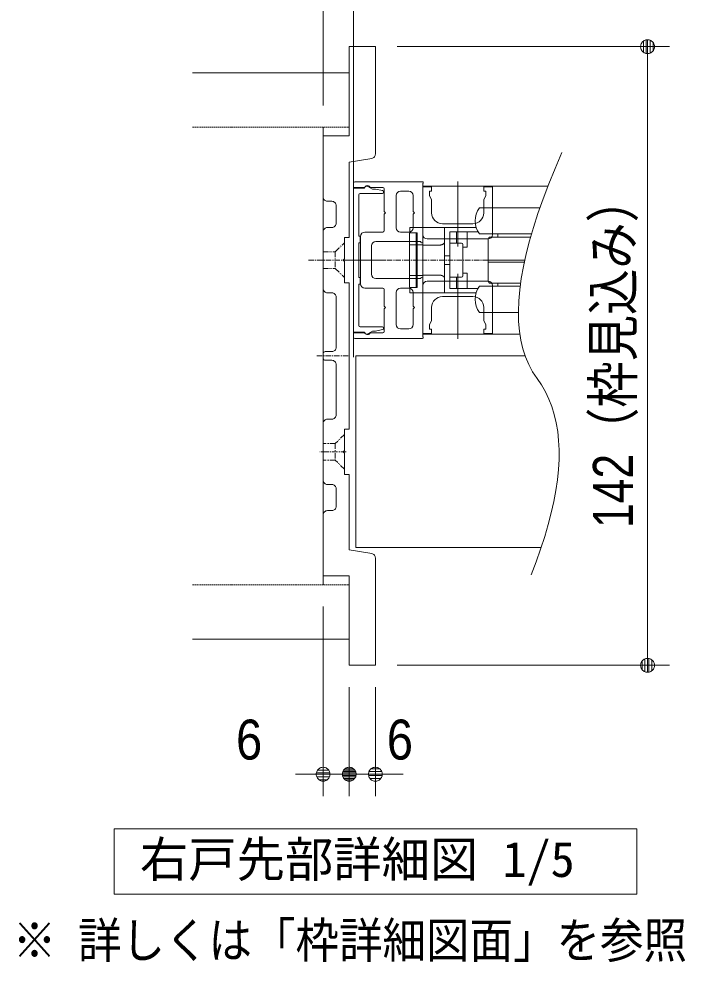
# Model space of a CAD drawing. Units: millimetres, scale not verified. Extents: x -6062 to 6062, y -3045 to 3045.
# Drawn here: x -5252 to -4640, y 962 to 1828 of the extents above; entities that cross this region are included whole.
import ezdxf
from ezdxf.enums import TextEntityAlignment as Align

# ---------------------------------------------------------------- set-up
doc = ezdxf.new("R2010")
doc.units = ezdxf.units.MM
doc.header["$LTSCALE"] = 20
for name, pattern in [('CHAIN1', [8, 5, -1, 1, -1]), ('DASHED1', [1.8, 1.2, -0.6]), ('DOUBLE_CHAIN1', [8.8, 5, -1, 0.6, -0.6, 0.6, -1])]:
    doc.linetypes.add(name, pattern=pattern)
for name, color, linetype, lineweight in [('0-0_2寸法-2', 7, 'Continuous', 9), ('0-1_0', 7, 'Continuous', 9), ('0-2_2寸法-1', 7, 'Continuous', 9), ('0-3_2寸法-3', 7, 'Continuous', 9), ('0-4_3一般', 7, 'Continuous', 9)]:
    doc.layers.add(name, color=color, linetype=linetype, lineweight=lineweight)
doc.styles.add('ＭＳ ゴシック', font='')
doc.styles.add('ＭＳ Ｐゴシック', font='')
doc.styles.get('ＭＳ ゴシック').set_extended_font_data('MS Gothic')
doc.styles.get('ＭＳ Ｐゴシック').set_extended_font_data('MS PGothic')

# ---------------------------------------------------------------- blocks, each defined once
blk = doc.blocks.new('_Dot')
at = {"layer": '0-1_0'}
for p, q in [((-10, 0), (-20, 0)), ((9.78, 2), (-9.78, 2)), ((7.99, 6), (-7.99, 6)), ((9.16, -3.98), (-9.16, -3.98)), ((6, -7.98), (-6, -7.98))]:
    blk.add_line(p, q, dxfattribs=at)
for points in [[(10, 0), (9.92, 1.25), (9.69, 2.49), (9.3, 3.68), (8.76, 4.82), (8.09, 5.88), (7.29, 6.85), (6.37, 7.71), (5.36, 8.44), (4.26, 9.05), (3.09, 9.51), (1.87, 9.82), (0.63, 9.98), (-0.63, 9.98), (-1.87, 9.82), (-3.09, 9.51), (-4.26, 9.05), (-5.36, 8.44), (-6.37, 7.71), (-7.29, 6.85), (-8.09, 5.88), (-8.76, 4.82), (-9.3, 3.68), (-9.69, 2.49), (-9.92, 1.25), (-10, 0), (0, 0)], [(-10, 0), (-9.92, -1.25), (-9.69, -2.49), (-9.3, -3.68), (-8.76, -4.82), (-8.09, -5.88), (-7.29, -6.85), (-6.37, -7.71), (-5.36, -8.44), (-4.26, -9.05), (-3.09, -9.51), (-1.87, -9.82), (-0.63, -9.98), (0.63, -9.98), (1.87, -9.82), (3.09, -9.51), (4.26, -9.05), (5.36, -8.44), (6.37, -7.71), (7.29, -6.85), (8.09, -5.88), (8.76, -4.82), (9.3, -3.68), (9.69, -2.49), (9.92, -1.25), (10, 0), (0, 0)]]:
    blk.add_lwpolyline(points, close=True, dxfattribs=at)
blk = doc.blocks.new('グループ-89')
at = {"layer": '0-4_3一般'}
for p, q in [((-63140, 33472.9), (-63140, 33552.9)), ((-62943.9, 33472.9), (-63140, 33472.9)), ((-61876, 33576.9), (-63116, 33576.9)), ((-62604, 33472.9), (-62833.4, 33472.9)), ((-62607.3, 33412.7), (-62740.2, 33439.3)), ((-62580, 33448.9), (-62580, 33028.9)), ((-61868, 32472.9), (-61868, 33544.9)), ((-61868, 30776.9), (-61868, 33496.9)), ((-61868, 33496.9), (-59570.3, 33496.9)), ((-61868, 32604.9), (-61868, 33484.9)), ((-61868, 33484.9), (-61708, 33484.9)), ((-61860, 33558.7), (-61860, 33560.9)), ((-61708, 33484.9), (-61708, 33404.9)), ((-61228, 33579.6), (-61228, 32387.6)), ((-60748, 33484.9), (-60588, 33484.9)), ((-60748, 33484.9), (-60748, 33404.9)), ((-60588, 33484.9), (-60588, 32604.9)), ((-63044, 32576.9), (-63044, 33336.9)), ((-63020, 33360.9), (-62612, 33360.9)), ((-62588, 33384.9), (-62588, 33389.2)), ((-62356, 33320.9), (-62356, 32732.9)), ((-62276, 33400.9), (-62124, 33400.9)), ((-62044, 33320.9), (-62044, 33028.9)), ((-61748, 33404.9), (-61748, 33324.9)), ((-61708, 33404.9), (-61748, 33404.9)), ((-61748, 33324.9), (-61708, 33244.9)), ((-60748, 33404.9), (-60708, 33404.9)), ((-60708, 33324.9), (-60748, 33244.9)), ((-60708, 33404.9), (-60708, 33324.9)), ((-61708, 33244.9), (-61708, 33004.9)), ((-59719, 33096.9), (-60828, 33096.9)), ((-60748, 33244.9), (-60748, 33004.9)), ((-62556, 33004.9), (-62580, 33028.9)), ((-62580, 32980.9), (-62556, 33004.9)), ((-62580, 32980.9), (-62580, 32676.9)), ((-62020, 33004.9), (-62044, 33028.9)), ((-62044, 32980.9), (-62020, 33004.9)), ((-62044, 32980.9), (-62044, 32732.9)), ((-62108, 32640.9), (-62108, 32736.9)), ((-61868, 32736.9), (-61548, 32736.9)), ((-61548, 32736.9), (-61468, 32736.9)), ((-60948, 32804.9), (-61508, 32804.9)), ((-61468, 32736.9), (-61468, 32476.3)), ((-61468, 32736.9), (-60889.6, 32736.9)), ((-63012, 32572.9), (-63012, 31700.9)), ((-62932, 32652.9), (-62604, 32652.9)), ((-62276, 32652.9), (-62124, 32652.9)), ((-62116, 32636.9), (-61988, 32636.9)), ((-62116, 32596.9), (-62116, 32636.9)), ((-62116, 32456.9), (-62116, 32596.9)), ((-61988, 32636.9), (-61988, 32596.9)), ((-61988, 32636.9), (-61972, 32636.9)), ((-61988, 32456.9), (-61988, 32596.9)), ((-61252, 32656.9), (-61252, 32448.9)), ((-61052, 32656.9), (-61252, 32656.9)), ((-61052, 32656.9), (-61052, 32376.9)), ((-60854.4, 32656.9), (-61052, 32656.9)), ((-59873.5, 32616.9), (-60828, 32616.9)), ((-60492, 32616.9), (-60492, 32560.9)), ((-63044, 31816.9), (-63044, 32456.9)), ((-62812, 32396.9), (-62812, 31876.9)), ((-62116, 32416.9), (-62116, 32456.9)), ((-61988, 32416.9), (-62116, 32416.9)), ((-62116, 32416.9), (-62116, 31856.9)), ((-61988, 32456.9), (-61988, 32416.9)), ((-61988, 32416.9), (-61988, 31856.9)), ((-61972, 32416.9), (-61972, 31856.9)), ((-61892, 32456.9), (-61884, 32456.9)), ((-61868, 32414), (-61868, 32416.9)), ((-61548, 32414), (-61868, 32414)), ((-60668, 32524.9), (-61788, 32524.9)), ((-61468.1, 32473.5), (-61468, 32476.3)), ((-61372, 32448.9), (-61183.2, 32448.9)), ((-61372, 32438.2), (-61372, 32448.9)), ((-61156, 32448.9), (-61183.2, 32448.9)), ((-61132, 32424.9), (-61132, 31848.9)), ((-60668, 32136.9), (-60668, 32520.9)), ((-60628, 32560.9), (-59889.7, 32560.9)), ((-61132, 32376.9), (-61052, 32376.9)), ((-62821.4, 32136.9), (-63301.4, 32136.9)), ((-62556, 32136.9), (-63177.9, 32136.9)), ((-61468, 32216.9), (-61372, 32216.9)), ((-61468, 32056.9), (-61372, 32056.9)), ((-60628, 32136.9), (-60668, 32136.9)), ((-60668, 32096.9), (-60668, 32136.9)), ((-60628, 32136.9), (-59996.9, 32136.9)), ((-60628, 32096.9), (-60005.2, 32096.9)), ((-61228, 31886.1), (-61228, 30694.1)), ((-61052, 31896.9), (-61132, 31896.9)), ((-61052, 31896.9), (-61052, 31616.9)), ((-62732, 31796.9), (-61908, 31796.9)), ((-62116, 31816.9), (-62116, 31856.9)), ((-62116, 31676.9), (-62116, 31816.9)), ((-61988, 31676.9), (-61988, 31816.9)), ((-61972, 31856.9), (-61868, 31856.9)), ((-61972, 31856.9), (-61972, 31632.9)), ((-61908, 31796.9), (-61908, 31800.9)), ((-61892, 31816.9), (-61884, 31816.9)), ((-61868, 31859.8), (-61548, 31859.8)), ((-61868, 31856.9), (-61868, 31859.8)), ((-61868, 31536.9), (-61868, 31856.9)), ((-61868, 31800.9), (-61868, 30728.9)), ((-61788, 31748.9), (-60668, 31748.9)), ((-61468.1, 31800.2), (-61468, 31797.5)), ((-61372, 31835.5), (-61372, 31845.4)), ((-61372, 31824.9), (-61372, 31616.9)), ((-61252, 31824.9), (-61252, 31616.9)), ((-61183.2, 31824.9), (-61156, 31824.9)), ((-60073.1, 31712.9), (-60628, 31712.9)), ((-60492, 31712.9), (-60492, 31656.9)), ((-63044, 30936.9), (-63044, 31696.9)), ((-62932, 31620.9), (-62604, 31620.9)), ((-62580, 31292.9), (-62580, 31596.9)), ((-62356, 30952.9), (-62356, 31540.9)), ((-62276, 31620.9), (-62124, 31620.9)), ((-62116, 31636.9), (-62116, 31676.9)), ((-61988, 31636.9), (-62116, 31636.9)), ((-61972, 31632.9), (-62108, 31632.9)), ((-62108, 31536.9), (-62108, 31632.9)), ((-61868, 31536.9), (-62108, 31536.9)), ((-62044, 31292.9), (-62044, 31540.9)), ((-61988, 31676.9), (-61988, 31636.9)), ((-61988, 31636.9), (-61972, 31636.9)), ((-61868, 30788.9), (-61868, 31668.9)), ((-61868, 31536.9), (-61548, 31536.9)), ((-61468, 31536.9), (-60889.6, 31536.9)), ((-61252, 31616.9), (-61372, 31616.9)), ((-61052, 31616.9), (-61252, 31616.9)), ((-60854.4, 31616.9), (-61052, 31616.9)), ((-60828, 31656.9), (-60080.1, 31656.9)), ((-60588, 31668.9), (-60588, 30788.9)), ((-61508, 31468.9), (-60948, 31468.9)), ((-62556, 31268.9), (-62580, 31292.9)), ((-62580, 31244.9), (-62556, 31268.9)), ((-62580, 30824.9), (-62580, 31244.9)), ((-62020, 31268.9), (-62044, 31292.9)), ((-62044, 31244.9), (-62020, 31268.9)), ((-62044, 30952.9), (-62044, 31244.9)), ((-61708, 31268.9), (-61708, 31028.9)), ((-60748, 31268.9), (-60748, 31028.9)), ((-61708, 31028.9), (-61748, 30948.9)), ((-60828, 31176.9), (-60112.1, 31176.9)), ((-60748, 31028.9), (-60708, 30948.9)), ((-62612, 30912.9), (-63020, 30912.9)), ((-62740.2, 30834.4), (-62607.3, 30861)), ((-62588, 30884.6), (-62588, 30888.9)), ((-62276, 30872.9), (-62124, 30872.9)), ((-61748, 30948.9), (-61748, 30868.9)), ((-61748, 30868.9), (-61708, 30868.9)), ((-61708, 30868.9), (-61708, 30788.9)), ((-60748, 30868.9), (-60748, 30788.9)), ((-60708, 30868.9), (-60748, 30868.9)), ((-60708, 30948.9), (-60708, 30868.9)), ((-62943.9, 30800.9), (-63140, 30800.9)), ((-63140, 30800.9), (-63140, 30720.9)), ((-61876, 30696.9), (-63116, 30696.9)), ((-62604, 30800.9), (-62833.4, 30800.9)), ((-61708, 30788.9), (-61868, 30788.9)), ((-61868, 30776.9), (-60085.2, 30776.9)), ((-61860, 30715), (-61860, 30712.9)), ((-60588, 30788.9), (-60748, 30788.9))]:
    blk.add_line(p, q, dxfattribs=at)
at = {"layer": '0-4_3一般', "linetype": 'CHAIN1'}
blk.add_line((-63969.9, 32136.9), (-59996.9, 32136.9), dxfattribs=at)
at = {"layer": '0-4_3一般'}
for points in [[(-62940, 33456.9), (-63140, 33456.9), (-63140, 30816.9), (-62940, 30816.9)], [(-62755.9, 33440.9), (-62792.3, 33440.9), (-62880, 33491.5)], [(-62108, 32640.9), (-61972, 32640.9), (-61972, 32416.9), (-61868, 32416.9), (-61868, 32736.9), (-62108, 32736.9)], [(-63044, 32456.9), (-63020, 32456.9), (-63020, 32576.9), (-63044, 32576.9)], [(-61252, 32656.9), (-61372, 32656.9), (-61372, 32448.9)], [(-62732, 32476.9), (-61908, 32476.9), (-61908, 32472.9)], [(-61468, 32476.3), (-61468, 31797.5), (-61468, 31536.9), (-61548, 31536.9)], [(-61548, 32414), (-61545.2, 32414.2), (-61542.5, 32414.6), (-61539.7, 32414.9), (-61537, 32415.4), (-61534.2, 32415.9), (-61531.5, 32416.5), (-61528.8, 32417.2), (-61526.1, 32417.9), (-61523.4, 32418.7), (-61520.7, 32419.6), (-61518, 32420.5), (-61515.3, 32421.5), (-61512.6, 32422.6), (-61510, 32423.8), (-61507.3, 32425), (-61504.7, 32426.3), (-61502, 32427.7), (-61499.4, 32429.1), (-61496.8, 32430.7), (-61494.2, 32432.3), (-61491.6, 32433.9), (-61489.2, 32435.6), (-61486.9, 32437.4), (-61484.8, 32439.2), (-61482.7, 32441.1), (-61480.8, 32443), (-61479.1, 32445), (-61477.5, 32447.1), (-61475.9, 32449.2), (-61474.6, 32451.4), (-61473.3, 32453.6), (-61472.2, 32455.9), (-61471.2, 32458.2), (-61470.4, 32460.6), (-61469.7, 32463.1), (-61469.1, 32465.6), (-61468.6, 32468.2), (-61468.3, 32470.8), (-61468.1, 32473.5)], [(-61372, 31845.4), (-61372, 32428.3), (-61372, 32438.2)], [(-60668, 31752.9), (-60668, 32096.9), (-60628, 32096.9)], [(-63044, 31696.9), (-63020, 31696.9), (-63020, 31816.9), (-63044, 31816.9)], [(-62116, 31856.9), (-61988, 31856.9), (-61988, 31816.9)], [(-61548, 31859.8), (-61545.2, 31859.5), (-61542.5, 31859.2), (-61539.7, 31858.8), (-61537, 31858.4), (-61534.2, 31857.9), (-61531.5, 31857.3), (-61528.8, 31856.6), (-61526.1, 31855.9), (-61523.4, 31855.1), (-61520.7, 31854.2), (-61518, 31853.2), (-61515.3, 31852.2), (-61512.6, 31851.1), (-61510, 31850), (-61507.3, 31848.7), (-61504.7, 31847.4), (-61502, 31846.1), (-61499.4, 31844.6), (-61496.8, 31843.1), (-61494.2, 31841.5), (-61491.6, 31839.9), (-61489.2, 31838.2), (-61486.9, 31836.4), (-61484.8, 31834.6), (-61482.7, 31832.7), (-61480.8, 31830.7), (-61479.1, 31828.7), (-61477.5, 31826.7), (-61475.9, 31824.6), (-61474.6, 31822.4), (-61473.3, 31820.2), (-61472.2, 31817.9), (-61471.2, 31815.5), (-61470.4, 31813.1), (-61469.7, 31810.7), (-61469.1, 31808.1), (-61468.6, 31805.6), (-61468.3, 31802.9), (-61468.1, 31800.2)], [(-61183.2, 31824.9), (-61372, 31824.9), (-61372, 31835.5)], [(-62880, 30782.2), (-62792.3, 30832.9), (-62755.9, 30832.9)]]:
    blk.add_lwpolyline(points, dxfattribs=at)
for centre, radius, start, end in [((-63116, 33552.9), 24, 90, 180), ((-62943.9, 33488.9), 16, 270, 326.25101), ((-62900, 33456.9), 40, 60, 180), ((-62884, 33448.9), 56, 25.37693, 146.25101), ((-62755.9, 33360.9), 80, 78.69007, 90), ((-62604, 33448.9), 24, 0, 90), ((-61876, 33560.9), 16, 0, 90), ((-61876, 33558.7), 16, 300, 0), ((-63020, 33336.9), 24, 90, 180), ((-62612, 33384.9), 24, 270, 0), ((-62612, 33389.2), 24, 0, 78.69007), ((-62276, 33320.9), 80, 90, 180), ((-62124, 33320.9), 80, 0, 90), ((-60508, 32856.9), 400, 143.1301, 216.8699), ((-61508, 33004.9), 200, 180, 270), ((-60948, 33004.9), 200, 270, 0), ((-62932, 32572.9), 80, 90, 180), ((-62604, 32676.9), 24, 270, 0), ((-62276, 32732.9), 80, 180, 270), ((-62124, 32732.9), 80, 270, 0), ((-61788, 32604.9), 80, 180, 270), ((-60668, 32604.9), 80, 270, 0), ((-62732, 32396.9), 80, 90, 180), ((-61892, 32472.9), 16, 180, 270), ((-61884, 32472.9), 16, 270, 0), ((-61156, 32424.9), 24, 0, 90), ((-60628, 32520.9), 40, 90, 180), ((-62732, 31876.9), 80, 180, 270), ((-62932, 31700.9), 80, 180, 270), ((-61892, 31800.9), 16, 90, 180), ((-61884, 31800.9), 16, 0, 90), ((-61788, 31668.9), 80, 90, 180), ((-61156, 31848.9), 24, 270, 0), ((-60628, 31752.9), 40, 180, 270), ((-60668, 31668.9), 80, 0, 90), ((-62604, 31596.9), 24, 0, 90), ((-62276, 31540.9), 80, 90, 180), ((-62124, 31540.9), 80, 0, 90), ((-60508, 31416.9), 400, 143.1301, 216.8699), ((-61508, 31268.9), 200, 90, 180), ((-60948, 31268.9), 200, 0, 90), ((-63020, 30936.9), 24, 180, 270), ((-62755.9, 30912.9), 80, 270, 281.30993), ((-62612, 30888.9), 24, 0, 90), ((-62612, 30884.6), 24, 281.30993, 0), ((-62276, 30952.9), 80, 180, 270), ((-62124, 30952.9), 80, 270, 0), ((-63116, 30720.9), 24, 180, 270), ((-62943.9, 30784.9), 16, 33.74899, 90), ((-62900, 30816.9), 40, 180, 300), ((-62884, 30824.9), 56, 213.74899, 334.62307), ((-62604, 30824.9), 24, 270, 0), ((-61876, 30712.9), 16, 270, 0), ((-61876, 30715), 16, 0, 60)]:
    blk.add_arc(centre, radius, start, end, dxfattribs=at)
blk = doc.blocks.new('グループ-90')
at = {"layer": '0-4_3一般'}
blk.add_lwpolyline([(-59987.7, 30376.9), (-63100, 30376.9), (-63100, 26856.9), (-59695.6, 26856.9)], dxfattribs=at)
blk = doc.blocks.new('グループ-91')
at = {"layer": '0-4_3一般'}
for p, q in [((-62740, 36056.9), (-62740, 34084.7)), ((-66100, 35576.9), (-63220, 35576.9)), ((-63700, 26176.9), (-63700, 34576.9)), ((-63220, 34416.9), (-63700, 34416.9)), ((-63700, 34416.9), (-63700, 33296.9)), ((-63220, 33936.9), (-62806.8, 34005.7)), ((-59439.2, 33820.4), (-59312.3, 34113.2)), ((-63220, 33936.9), (-63220, 32552.9)), ((-63620, 33216.9), (-63540, 33216.9)), ((-63460, 33136.9), (-63460, 32816.9)), ((-63540, 32736.9), (-63620, 32736.9)), ((-63700, 32656.9), (-63700, 31616.9)), ((-63308, 32552.9), (-63220, 32552.9)), ((-63308, 32160.9), (-63308, 32552.9)), ((-63308, 32160.9), (-63332, 32136.9)), ((-63308, 32112.9), (-63332, 32136.9)), ((-63308, 31720.9), (-63308, 32112.9)), ((-63220, 31720.9), (-63308, 31720.9)), ((-63220, 31720.9), (-63220, 29032.9)), ((-63620, 31536.9), (-63540, 31536.9)), ((-63460, 31456.9), (-63460, 30536.9)), ((-63700, 30416.9), (-63700, 30336.9)), ((-63540, 30456.9), (-63660, 30456.9)), ((-63660, 30296.9), (-63540, 30296.9)), ((-63460, 30216.9), (-63460, 29296.9)), ((-63700, 29136.9), (-63700, 28096.9)), ((-63540, 29216.9), (-63620, 29216.9)), ((-63308, 28640.9), (-63308, 29032.9)), ((-63308, 29032.9), (-63220, 29032.9)), ((-63332, 28616.9), (-63308, 28640.9)), ((-63332, 28616.9), (-63308, 28592.9)), ((-63308, 28200.9), (-63308, 28592.9)), ((-63220, 28200.9), (-63308, 28200.9)), ((-63220, 28200.9), (-63220, 26816.9)), ((-63620, 28016.9), (-63540, 28016.9)), ((-63460, 27936.9), (-63460, 27616.9)), ((-63700, 27456.9), (-63700, 26336.9)), ((-63540, 27536.9), (-63620, 27536.9)), ((-62806.8, 26748), (-63220, 26816.9)), ((-62740, 26669.1), (-62740, 24696.9)), ((-63700, 26336.9), (-63220, 26336.9)), ((-66100, 25176.9), (-63220, 25176.9))]:
    blk.add_line(p, q, dxfattribs=at)
at = {"layer": '0-4_3一般', "linetype": 'DASHED1'}
for p, q in [((-66100, 34576.9), (-63220, 34576.9)), ((-66100, 26176.9), (-63220, 26176.9))]:
    blk.add_line(p, q, dxfattribs=at)
at = {"layer": '0-4_3一般', "linetype": 'DOUBLE_CHAIN1'}
for p, q in [((-63476, 32288.9), (-63308, 32456.9)), ((-63700, 32288.9), (-63476, 32288.9)), ((-63476, 32288.9), (-63476, 31984.9)), ((-63700, 31984.9), (-63476, 31984.9)), ((-63476, 31984.9), (-63308, 31816.9)), ((-63308, 28936.9), (-63476, 28768.9)), ((-63476, 28768.9), (-63700, 28768.9)), ((-63476, 28768.9), (-63476, 28464.9)), ((-63476, 28464.9), (-63700, 28464.9)), ((-63308, 28296.9), (-63476, 28464.9))]:
    blk.add_line(p, q, dxfattribs=at)
at = {"layer": '0-4_3一般', "linetype": 'CHAIN1'}
for p, q in [((-62821.4, 32136.9), (-63301.4, 32136.9)), ((-63817.2, 30376.9), (-63220, 30376.9)), ((-63274.3, 28616.9), (-63762.3, 28616.9))]:
    blk.add_line(p, q, dxfattribs=at)
at = {"layer": '0-4_3一般'}
for points in [[(-62740, 36056.9), (-63220, 36056.9), (-63220, 34416.9)], [(-59880.4, 26356.9), (-59787.6, 26597.3), (-59704, 26831.4), (-59629.6, 27059.3), (-59564.3, 27280.8), (-59508.3, 27495.9), (-59461.5, 27704.8), (-59423.8, 27907.4), (-59395.4, 28103.6), (-59376.1, 28293.6), (-59366.1, 28477.2), (-59365.2, 28654.5), (-59373.5, 28825.5), (-59391, 28990.2), (-59417.7, 29148.5), (-59453.6, 29300.6), (-59498.7, 29446.4), (-59553, 29585.8), (-59616.5, 29718.9), (-59689.1, 29845.7), (-59771, 29966.2), (-59852, 30088.1), (-59922, 30218.9), (-59981.1, 30358.8), (-60029.3, 30507.6), (-60066.5, 30665.4), (-60092.8, 30832.3), (-60108.1, 31008.1), (-60112.6, 31193), (-60106, 31386.8), (-60088.6, 31589.7), (-60060.2, 31801.5), (-60020.8, 32022.4), (-59970.5, 32252.2), (-59909.3, 32491.1), (-59837.2, 32738.9), (-59754.1, 32995.8), (-59660.1, 33261.7), (-59555.1, 33536.5), (-59439.2, 33820.4)], [(-63220, 26336.9), (-63220, 24696.9), (-62740, 24696.9)]]:
    blk.add_lwpolyline(points, dxfattribs=at)
for centre, radius, start, end in [((-62820, 34084.7), 80, 279.46232, 319.73116), ((-62820, 34084.7), 80, 319.73116, 0), ((-63620, 33296.9), 80, 180, 225), ((-63620, 33296.9), 80, 225, 270), ((-63540, 33136.9), 80, 45, 90), ((-63540, 33136.9), 80, 0, 45), ((-63620, 32656.9), 80, 90, 135), ((-63540, 32816.9), 80, 270, 315), ((-63540, 32816.9), 80, 315, 0), ((-63620, 32656.9), 80, 135, 180), ((-63620, 31616.9), 80, 180, 225), ((-63620, 31616.9), 80, 225, 270), ((-63540, 31456.9), 80, 45, 90), ((-63540, 31456.9), 80, 0, 45), ((-63540, 30536.9), 80, 315, 0), ((-63660, 30416.9), 40, 135, 180), ((-63660, 30336.9), 40, 180, 225), ((-63660, 30416.9), 40, 90, 135), ((-63540, 30536.9), 80, 270, 315), ((-63660, 30336.9), 40, 225, 270), ((-63540, 30216.9), 80, 45, 90), ((-63540, 30216.9), 80, 0, 45), ((-63540, 29296.9), 80, 315, 0), ((-63620, 29136.9), 80, 135, 180), ((-63620, 29136.9), 80, 90, 135), ((-63540, 29296.9), 80, 270, 315), ((-63620, 28096.9), 80, 180, 225), ((-63620, 28096.9), 80, 225, 270), ((-63540, 27936.9), 80, 45, 90), ((-63540, 27936.9), 80, 0, 45), ((-63540, 27616.9), 80, 270, 315), ((-63540, 27616.9), 80, 315, 0), ((-63620, 27456.9), 80, 135, 180), ((-63620, 27456.9), 80, 90, 135), ((-62820, 26669.1), 80, 40.26884, 80.53768), ((-62820, 26669.1), 80, 0, 40.26884)]:
    blk.add_arc(centre, radius, start, end, dxfattribs=at)
for name in ['グループ-89', 'グループ-90']:
    blk.add_blockref(name, (0, 0), dxfattribs=at)
blk = doc.blocks.new('グループ-92')
at = {"layer": '0-3_2寸法-3'}
blk.add_lwpolyline([(-57940, 20496.9), (-67540, 20496.9), (-67540, 21696.9), (-57940, 21696.9)], close=True, dxfattribs=at)
at = {"layer": '0-3_2寸法-3', "style": 'ＭＳ ゴシック'}
blk.add_text('右戸先部詳細図 1/5', height=650.9, dxfattribs=at).set_placement((-67064.7, 20614.5), align=Align.BOTTOM_LEFT)

msp = doc.modelspace()

# ---------------------------------------------------------------- linework, layer by layer
at = {"layer": '0-0_2寸法-2'}
for p, q in [((-4972.5, 1288.84), (-4972.5, 1114.84)), ((-4948.5, 1214.84), (-4948.5, 1114.84)), ((-4948.5, 1214.84), (-4948.5, 1114.84)), ((-4924.5, 1214.84), (-4924.5, 1114.84)), ((-4985.21, 1134.84), (-4997.92, 1134.84)), ((-4961.21, 1134.84), (-4973.92, 1134.84)), ((-4948.5, 1134.84), (-4972.5, 1134.84)), ((-4948.5, 1134.84), (-4924.5, 1134.84)), ((-4935.79, 1134.84), (-4923.08, 1134.84)), ((-4911.79, 1134.84), (-4899.08, 1134.84))]:
    msp.add_line(p, q, dxfattribs=at)
at = {"layer": '0-2_2寸法-1'}
for p, q in [((-4972.5, 1748.84), (-4972.5, 1898.84)), ((-4944.5, 1517.64), (-4944.5, 1898.84)), ((-4904.5, 1802.84), (-4654.5, 1802.84)), ((-4674.5, 1790.13), (-4674.5, 1247.56)), ((-4904.5, 1234.84), (-4654.5, 1234.84))]:
    msp.add_line(p, q, dxfattribs=at)

# ---------------------------------------------------------------- block references
at = {"layer": '0-0_2寸法-2', "xscale": 0.6356201, "yscale": 0.6356201}
for p in [(-4972.5, 1134.84), (-4948.5, 1134.84)]:
    msp.add_blockref('_Dot', p, dxfattribs=at)
at = {"layer": '0-0_2寸法-2', "xscale": 0.6356201, "yscale": 0.6356201, "rotation": 180}
for p in [(-4948.5, 1134.84), (-4924.5, 1134.84)]:
    msp.add_blockref('_Dot', p, dxfattribs=at)
at = {"layer": '0-2_2寸法-1', "xscale": 0.6356201, "yscale": 0.6356201}
for p, rotation in [((-4674.5, 1802.84), 90), ((-4674.5, 1234.84), 270)]:
    msp.add_blockref('_Dot', p, dxfattribs=dict(at, rotation=rotation))
at = {"layer": '0-3_2寸法-3', "xscale": 0.05, "yscale": 0.05}
msp.add_blockref('グループ-92', (-1787.5, 0), dxfattribs=at)
at = {"layer": '0-4_3一般', "xscale": 0.05, "yscale": 0.05}
msp.add_blockref('グループ-91', (-1787.5, 0), dxfattribs=at)

# ---------------------------------------------------------------- texts
at = {"layer": '0-0_2寸法-2', "style": 'ＭＳ Ｐゴシック', "width": 0.9}
for p in [(-5052.47, 1137.32), (-4913.94, 1137.32)]:
    msp.add_text('6', height=36.66, dxfattribs=at).set_placement(p, align=Align.BOTTOM_LEFT)
at = {"layer": '0-2_2寸法-1', "style": 'ＭＳ Ｐゴシック', "width": 0.85}
msp.add_text('142（枠見込み）', height=36.66, rotation=90, dxfattribs=at).set_placement((-4677.03, 1360.93), align=Align.BOTTOM_LEFT)
at = {"layer": '0-3_2寸法-3', "style": 'ＭＳ ゴシック', "width": 0.9}
msp.add_text('※ 詳しくは「枠詳細図面」を参照', height=32.55, dxfattribs=at).set_placement((-5257.54, 956.36), align=Align.BOTTOM_LEFT)

doc.saveas('drawing.dxf')
